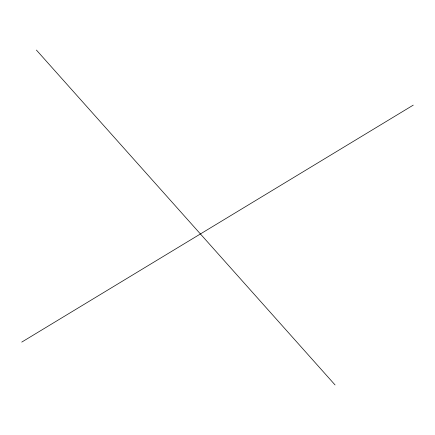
<?xml version="1.0" encoding="UTF-8"?>
<svg xmlns="http://www.w3.org/2000/svg" width="435" height="435" viewBox="0 0 435 435"><rect width="100%" height="100%" fill="white"/><g stroke="black" fill="none" stroke-linecap="round" stroke-linejoin="round"><path stroke-width="0.65" d="M21.75 342.106L413.25 105.129M36.415 50.068L335.059 384.931"/></g></svg>
